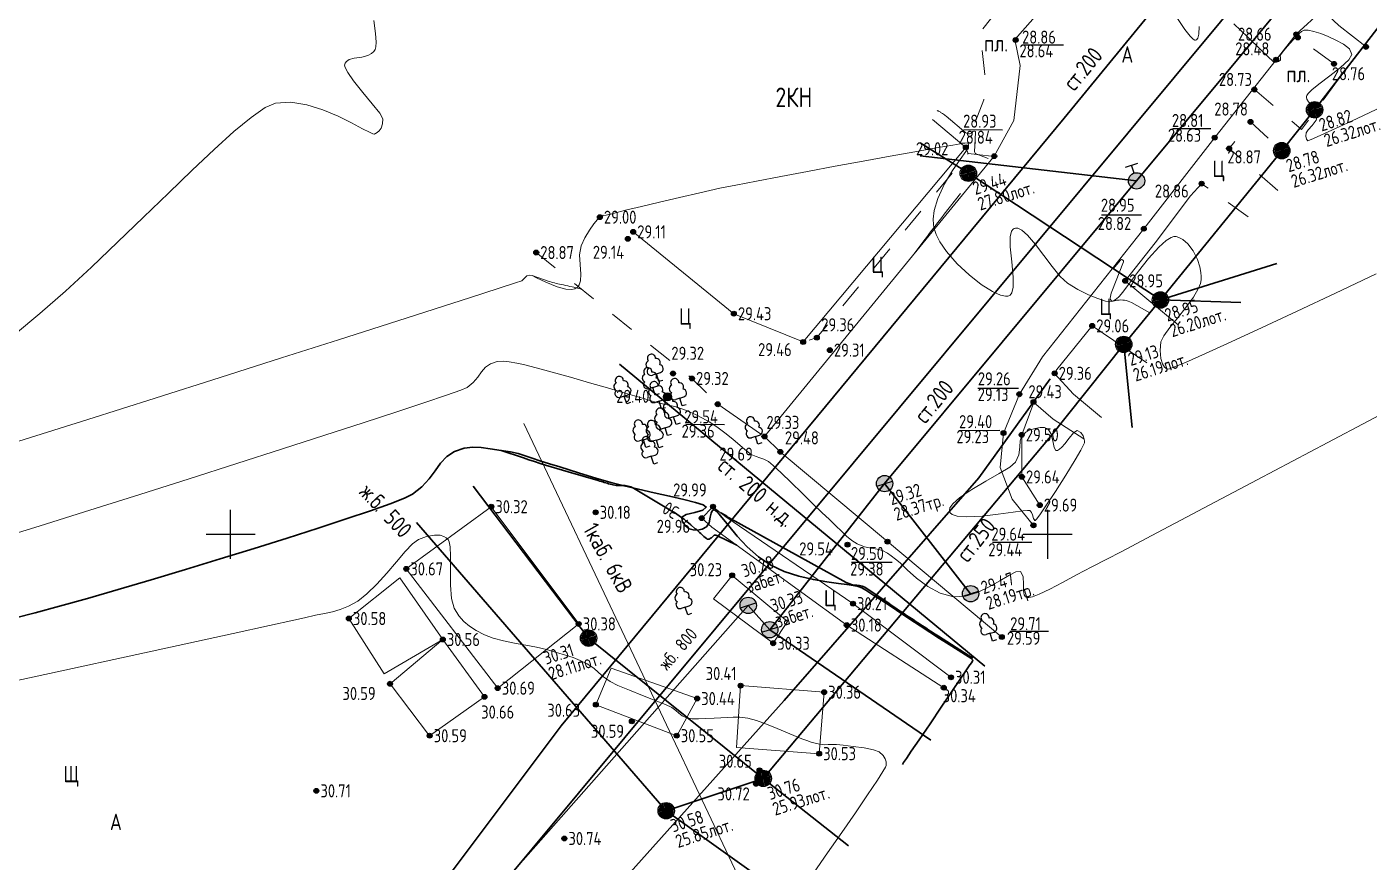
# Model space of a CAD drawing. Header units: metres. Extents: x -149473 to 83396, y -14167 to 104709.
# Drawn here: x -4512.29 to -4471.22, y 42483.7 to 42509.24 of the extents above; entities that cross this region are included whole.
import ezdxf

# ---------------------------------------------------------------- set-up
doc = ezdxf.new("R2010")
doc.units = ezdxf.units.M
doc.linetypes.add('g5_01_5x1_5', pattern=[1.5, 0.75, -0.75])
for name, color, linetype, transparency in [('02_Сетка', 7, 'Continuous', 0.6), ('03_Здания и строения', 7, 'Continuous', 0.6), ('06_Инженерно-технические сооружения', 7, 'Continuous', 0.6), ('10_Границы покрытий и угодий', 7, 'Continuous', 0.6), ('13_Растительность', 7, 'Continuous', 0.6), ('14_Ограждения', 7, 'Continuous', 0.6), ('19_Горизонтали', 7, 'Continuous', 0.6), ('30_Канализация', 7, 'Continuous', 0.6), ('31_Водопровод', 7, 'Continuous', 0.6), ('33_Газопровод', 7, 'Continuous', 0.6), ('38_Кабели высокого напряжения', 7, 'Continuous', 0.6), ('44_Крышки колодцев', 7, 'Continuous', 0.6), ('45_Номера колодцев', 7, 'Continuous', 0.6), ('61_Отметки высоты поверхности', 7, 'Continuous', 0.6)]:
    doc.layers.add(name, color=color, linetype=linetype, transparency=transparency)
doc.layers.add('Viewport2ForCustomObjects_0', color=7, linetype='Continuous')
doc.layers.add('Сети_Горизонтали.Вспомогательные', color=1, linetype='Continuous', lineweight=9)
doc.layers.add('Сети_Горизонтали.Основные', color=1, linetype='Continuous', lineweight=30)
doc.styles.add('LIKE11', font='GOST_0.TTF')
doc.styles.add('LIKE14', font='GOST_0.TTF')
doc.styles.add('LIKE17', font='GOST_0.TTF')
doc.styles.add('LIKE32', font='GOST_0.TTF')
doc.styles.add('LIKE36', font='GOST_0.TTF')
doc.styles.add('Line_GUGK', font='GOST_0.TTF')
doc.linetypes.add('g5_119_1', pattern='A,4,-1,[31,GUGK_2005.shx,S=0.1,R=0,X=0,Y=0],0.35,[31,GUGK_2005.shx,S=0.08,R=0,X=0,Y=0],3.3,[31,GUGK_2005.shx,S=0.08,R=180,X=0,Y=0],0.35,[31,GUGK_2005.shx,S=0.1,R=180,X=0,Y=0],-1', length=10)
doc.linetypes.add('g5_122_g', pattern='A,1,-1,1.5,-0.4,["Г",Line_GUGK,S=1,R=0,X=0,Y=-0.5],-1.5,1.5,-1,4,-1,4,-1,3', length=20.9)
doc.linetypes.add('g5_122_k', pattern='A,1,-1,1.5,-0.4,["К",Line_GUGK,S=1,R=0,X=0,Y=-0.5],-1.5,1.5,-1,4,-1,4,-1,3', length=20.9)
doc.linetypes.add('g5_122_kl', pattern='A,1,-1,1.5,-0.4,["Кл",Line_GUGK,S=1,R=0,X=0,Y=-0.5],-2.4,1.5,-1,4,-1,4,-1,3', length=21.8)
doc.linetypes.add('g5_122_v', pattern='A,1,-1,1.5,-0.4,["В",Line_GUGK,S=1,R=0,X=0,Y=-0.5],-1.5,1.5,-1,4,-1,4,-1,3', length=20.9)
doc.linetypes.add('g5_474_1a', pattern='A,1,-0.25,[28,GUGK_2005.shx,S=1,R=0,X=0,Y=0],-0.25,1', length=2.5)

# ---------------------------------------------------------------- blocks, each defined once
blk = doc.blocks.new('g5_388_1')
at = {"color": 0}
blk.add_lwpolyline([(0, 0.497), (0.257, 0.497, 0.798042), (0.365, 0.973, 0.636328), (0.231, 1.405, 0.533064), (0, 1.75, 0.533064), (-0.231, 1.405, 0.636328), (-0.365, 0.973, 0.798042), (-0.257, 0.497)], format="xyb", dxfattribs=at)
for points in [[(0, 0.497), (-0.257, 0.497)], [(0.25, 0), (0, 0), (0, 0.497)]]:
    blk.add_lwpolyline(points, dxfattribs=at)
blk = doc.blocks.new('g5_117kb')
h = blk.add_hatch(color=255)
h.paths.add_polyline_path([(0.037, 0.037), (0.461, 0.037, 0.367426), (0.037, 0.461)])
h.paths.add_polyline_path([(-0.038, 0.461, 0.367426), (-0.461, 0.037), (-0.038, 0.037)])
h.paths.add_polyline_path([(-0.038, -0.038), (-0.461, -0.038, 0.367426), (-0.038, -0.461)])
h.paths.add_polyline_path([(0.037, -0.461, 0.367426), (0.461, -0.038), (0.037, -0.038)])
at = {"color": 0}
for points in [[(-0.5, 0), (0.5, 0)], [(0, 0.5), (0, -0.5)]]:
    blk.add_lwpolyline(points, dxfattribs=at)
blk.add_circle((0, 0), 0.5, dxfattribs=at)
blk = doc.blocks.new('g5_122_7')
h = blk.add_hatch(color=0)
edge = h.paths.add_edge_path()
edge.add_arc((0, 0), 0.25, 0, 360)
at = {"color": 0}
blk.add_circle((0, 0), 0.25, dxfattribs=at)
blk = doc.blocks.new('g5_117v')
h = blk.add_hatch(color=255)
h.paths.add_polyline_path([(-0.461, 0.037), (0.461, 0.037, 0.921954)])
h.paths.add_polyline_path([(0.461, -0.037), (-0.461, -0.037, 0.921954)])
at = {"color": 0}
blk.add_line((-0.5, 0), (0.5, 0), dxfattribs=at)
blk.add_circle((0, 0), 0.5, dxfattribs=at)
blk = doc.blocks.new('g5_304_4')
h = blk.add_hatch(color=255)
edge = h.paths.add_edge_path()
edge.add_arc((0, 0), 0.463, 0, 360)
at = {"color": 0}
for p, q in [((-0.4, 1), (0.4, 1)), ((0, 0.5), (0, 1))]:
    blk.add_line(p, q, dxfattribs=at)
blk.add_circle((0, 0), 0.5, dxfattribs=at)
blk = doc.blocks.new('g5_012')
at = {"color": 92}
for points in [[(0, -1.5), (0, 1.5)], [(-1.5, 0), (1.5, 0)]]:
    blk.add_lwpolyline(points, dxfattribs=at)
blk = doc.blocks.new('g5_330')
blk.add_hatch(color=0).paths.add_polyline_path([(0.15, 0, 1), (-0.15, 0, 1)])
at = {"color": 0}
blk.add_circle((0, 0), 0.15, dxfattribs=at)
blk = doc.blocks.new('CustomObjectsInViewport2_0')
at = {"layer": 'Сети_Горизонтали.Вспомогательные', "color": 42, "flags": 128}
for points, elevation in [([(3078.869, 1368.53), (3080.363, 1369.759), (3081.92, 1371.131), (3083.514, 1372.6), (3085.114, 1374.121), (3086.694, 1375.647), (3088.224, 1377.133), (3089.676, 1378.532), (3091.022, 1379.8), (3092.234, 1380.89), (3093.282, 1381.756), (3094.14, 1382.352), (3094.778, 1382.632), (3095.722, 1382.69), (3096.704, 1382.53), (3097.68, 1382.22), (3098.603, 1381.827), (3099.428, 1381.416), (3100.11, 1381.055), (3100.52, 1380.846), (3100.735, 1380.759), (3100.828, 1380.741), (3100.858, 1380.746), (3100.906, 1380.769), (3100.996, 1380.823), (3101.114, 1380.929), (3101.236, 1381.107), (3101.329, 1381.372), (3101.35, 1381.662), (3101.158, 1382.009), (3100.7, 1382.585), (3100.116, 1383.282), (3099.547, 1383.993), (3099.196, 1384.498), (3099.041, 1384.804), (3099.007, 1384.96), (3099.013, 1385.021), (3099.037, 1385.083), (3099.112, 1385.184), (3099.286, 1385.289), (3099.6, 1385.371), (3100.059, 1385.447), (3100.42, 1385.543), (3100.657, 1385.666), (3100.788, 1385.783), (3100.843, 1385.854), (3100.875, 1385.914), (3100.919, 1386.065), (3100.938, 1386.364), (3100.9, 1386.881), (3100.798, 1387.676)], 28.5), ([(3149.926, 1387.869), (3150.408, 1387.142), (3150.734, 1386.722), (3150.931, 1386.536), (3151.035, 1386.486), (3151.079, 1386.486), (3151.13, 1386.508), (3151.208, 1386.603), (3151.273, 1386.851), (3151.296, 1387.317)], 28.5), ([(3153.418, 1387.478), (3154.274, 1386.667), (3155.049, 1385.913), (3155.532, 1385.444), (3155.775, 1385.217), (3155.866, 1385.142), (3155.888, 1385.13), (3155.933, 1385.125), (3156.026, 1385.135), (3156.154, 1385.182), (3156.261, 1385.266), (3156.26, 1385.394), (3156.247, 1385.537), (3156.396, 1385.739), (3156.708, 1386.111), (3157.048, 1386.498), (3157.281, 1386.746), (3157.427, 1386.9), (3157.553, 1387.015), (3157.725, 1387.084), (3157.962, 1387.082), (3158.314, 1387.013), (3158.736, 1386.882), (3159.183, 1386.695), (3159.658, 1386.477), (3160.126, 1386.239), (3160.487, 1385.959), (3160.644, 1385.613), (3160.452, 1385.275), (3159.949, 1384.817), (3159.287, 1384.302), (3158.618, 1383.793), (3158.18, 1383.433), (3157.959, 1383.211), (3157.881, 1383.093), (3157.866, 1383.045), (3157.863, 1382.981), (3157.889, 1382.862), (3157.99, 1382.704), (3158.192, 1382.51), (3158.444, 1382.257), (3158.561, 1381.939), (3158.453, 1381.583), (3158.213, 1381.262), (3157.968, 1380.996), (3157.841, 1380.803), (3157.827, 1380.601), (3157.86, 1380.426), (3157.952, 1380.318), (3158.282, 1380.457), (3159.189, 1380.872), (3160.605, 1381.531), (3162.463, 1382.401)], 28.5), ([(3162.131, 1372.197), (3159.632, 1371.01), (3157.284, 1369.902), (3155.14, 1368.899), (3153.252, 1368.026), (3151.675, 1367.31), (3150.461, 1366.777), (3149.787, 1366.499), (3149.473, 1366.387), (3149.361, 1366.361), (3149.335, 1366.363), (3149.274, 1366.398), (3149.167, 1366.491), (3149.043, 1366.683), (3148.941, 1367.013), (3148.905, 1367.503), (3148.955, 1368.024), (3149.129, 1368.397), (3149.495, 1368.899), (3149.975, 1369.489), (3150.487, 1370.126), (3150.952, 1370.77), (3151.236, 1371.263), (3151.372, 1371.607), (3151.415, 1371.818), (3151.421, 1371.918), (3151.419, 1372.032), (3151.399, 1372.263), (3151.333, 1372.612), (3151.186, 1373.068), (3150.924, 1373.593), (3150.593, 1374.03), (3150.294, 1374.289), (3150.057, 1374.416), (3149.896, 1374.463), (3149.815, 1374.475), (3149.741, 1374.473), (3149.574, 1374.419), (3149.278, 1374.229), (3148.822, 1373.812), (3148.201, 1373.118), (3147.583, 1372.347), (3147.034, 1371.622), (3146.618, 1371.066), (3146.401, 1370.802), (3146.21, 1370.643), (3146.043, 1370.531), (3145.829, 1370.482), (3145.557, 1370.527), (3145.097, 1370.672), (3144.515, 1370.908), (3143.875, 1371.224), (3143.243, 1371.612), (3142.786, 1372.033), (3142.292, 1372.633), (3141.783, 1373.316), (3141.278, 1373.987), (3140.797, 1374.549), (3140.442, 1374.857), (3140.2, 1374.973), (3140.053, 1374.985), (3139.984, 1374.968), (3139.912, 1374.929), (3139.806, 1374.792), (3139.726, 1374.461), (3139.728, 1373.843), (3139.827, 1372.918), (3139.923, 1371.989), (3139.923, 1371.366), (3139.84, 1371.027), (3139.73, 1370.884), (3139.657, 1370.842), (3139.592, 1370.824), (3139.435, 1370.82), (3139.141, 1370.887), (3138.658, 1371.102), (3137.958, 1371.539), (3137.211, 1372.121), (3136.483, 1372.806), (3135.84, 1373.55), (3135.429, 1374.157), (3135.204, 1374.605), (3135.102, 1374.896), (3135.066, 1375.037), (3135.039, 1375.199), (3135.023, 1375.536), (3135.086, 1376.064), (3135.301, 1376.79), (3135.713, 1377.685), (3136.198, 1378.506), (3136.662, 1379.189), (3137.012, 1379.669), (3137.157, 1379.882), (3137.186, 1380.072), (3137.143, 1380.204), (3136.891, 1380.174), (3136.219, 1380.065), (3135.196, 1379.888), (3133.894, 1379.657), (3132.385, 1379.386), (3130.739, 1379.086), (3129.028, 1378.771), (3127.322, 1378.454), (3125.692, 1378.147), (3124.211, 1377.864), (3122.947, 1377.617), (3121.974, 1377.419), (3120.74, 1377.152), (3119.49, 1376.867), (3118.279, 1376.582), (3117.163, 1376.312), (3116.197, 1376.074), (3115.438, 1375.885), (3115.018, 1375.779), (3114.829, 1375.731), (3114.771, 1375.717), (3114.763, 1375.716), (3114.77, 1375.724), (3114.809, 1375.756), (3114.833, 1375.779), (3114.739, 1375.747), (3114.673, 1375.741), (3114.608, 1375.73), (3114.585, 1375.679), (3114.565, 1375.624), (3114.476, 1375.518), (3114.261, 1375.25), (3113.981, 1374.863), (3113.697, 1374.398), (3113.471, 1373.901), (3113.387, 1373.353), (3113.419, 1372.754), (3113.464, 1372.172), (3113.44, 1371.762), (3113.351, 1371.511), (3113.247, 1371.379), (3113.178, 1371.324), (3113.098, 1371.282), (3112.904, 1371.237), (3112.548, 1371.258), (3112.003, 1371.405), (3111.314, 1371.686), (3110.757, 1371.954), (3110.48, 1372.079), (3110.305, 1372.102), (3110.146, 1372.07), (3110.008, 1371.934), (3109.846, 1371.766), (3109.46, 1371.637), (3108.393, 1371.29), (3106.71, 1370.747), (3104.478, 1370.031), (3101.763, 1369.162), (3098.634, 1368.161), (3095.155, 1367.051), (3091.393, 1365.854), (3087.416, 1364.589), (3083.289, 1363.28), (3079.079, 1361.948)], 29), ([(3164.109, 1364.486), (3159.172, 1361.876), (3154.837, 1359.584), (3151.211, 1357.666), (3148.401, 1356.182), (3146.512, 1355.187), (3145.652, 1354.74), (3144.717, 1354.263), (3143.796, 1353.773), (3142.927, 1353.309), (3142.147, 1352.904), (3141.494, 1352.595), (3141.089, 1352.441), (3140.865, 1352.392), (3140.758, 1352.394), (3140.718, 1352.407), (3140.664, 1352.444), (3140.588, 1352.555), (3140.54, 1352.794), (3140.541, 1353.189), (3140.532, 1353.677), (3140.356, 1353.991), (3140.085, 1353.967), (3139.653, 1353.751), (3139.094, 1353.419), (3138.441, 1353.047), (3137.729, 1352.71), (3136.992, 1352.483), (3136.263, 1352.442), (3135.447, 1352.659), (3134.684, 1353.068), (3134, 1353.575), (3133.426, 1354.087), (3132.99, 1354.509), (3132.719, 1354.747), (3132.438, 1354.947), (3132.216, 1355.109), (3131.917, 1355.268), (3131.601, 1355.358), (3131.232, 1355.414), (3130.821, 1355.498), (3130.377, 1355.674), (3130.036, 1355.888), (3129.723, 1356.145), (3129.408, 1356.445), (3129.061, 1356.789), (3128.652, 1357.177), (3128.232, 1357.574), (3127.661, 1358.131), (3127.007, 1358.772), (3126.339, 1359.425), (3125.727, 1360.016), (3125.237, 1360.471), (3124.941, 1360.716), (3124.662, 1360.862), (3124.422, 1360.939), (3124.179, 1361.013), (3123.892, 1361.149), (3123.587, 1361.369), (3123.202, 1361.694), (3122.758, 1362.077), (3122.274, 1362.473), (3121.772, 1362.834), (3121.306, 1363.129), (3120.901, 1363.366), (3120.527, 1363.561), (3120.156, 1363.731), (3119.758, 1363.892), (3119.268, 1364.054), (3118.84, 1364.157), (3118.458, 1364.233), (3118.107, 1364.315), (3117.821, 1364.398), (3117.599, 1364.467), (3117.377, 1364.536), (3117.091, 1364.622), (3116.736, 1364.726), (3116.035, 1364.932), (3115.085, 1365.209), (3113.983, 1365.529), (3112.823, 1365.862), (3111.702, 1366.178), (3110.717, 1366.449), (3109.962, 1366.644), (3109.534, 1366.735), (3109.076, 1366.802), (3108.701, 1366.845), (3108.343, 1366.823), (3107.937, 1366.693), (3107.628, 1366.485), (3107.387, 1366.2), (3107.157, 1365.872), (3106.881, 1365.539), (3106.501, 1365.237), (3106.118, 1365.081), (3105.241, 1364.772), (3103.92, 1364.324), (3102.205, 1363.754), (3100.148, 1363.08), (3097.797, 1362.316), (3095.205, 1361.48), (3092.421, 1360.588), (3089.495, 1359.656), (3086.479, 1358.701), (3083.422, 1357.74), (3080.376, 1356.787), (3077.39, 1355.861)], 29.5), ([(3127.705, 1335.548), (3128.559, 1336.774), (3129.429, 1338.028), (3130.262, 1339.237), (3131.005, 1340.327), (3131.602, 1341.226), (3131.941, 1341.759), (3132.095, 1342.024), (3132.144, 1342.129), (3132.151, 1342.158), (3132.152, 1342.226), (3132.14, 1342.355), (3132.09, 1342.53), (3131.962, 1342.737), (3131.712, 1342.962), (3131.369, 1343.086), (3130.792, 1343.198), (3130.126, 1343.292), (3129.513, 1343.362), (3129.099, 1343.404), (3128.814, 1343.414), (3128.589, 1343.402), (3128.367, 1343.395), (3128.085, 1343.421), (3127.795, 1343.48), (3127.55, 1343.555), (3127.296, 1343.647), (3126.98, 1343.76), (3126.629, 1343.899), (3126.106, 1344.121), (3125.482, 1344.386), (3124.823, 1344.65), (3124.2, 1344.872), (3123.681, 1345.01), (3123.197, 1345.074), (3122.786, 1345.083), (3122.41, 1345.062), (3122.032, 1345.033), (3121.615, 1345.02), (3121.098, 1345.005), (3120.658, 1344.976), (3120.274, 1344.974), (3119.927, 1345.036), (3119.656, 1345.163), (3119.465, 1345.319), (3119.278, 1345.493), (3119.018, 1345.672), (3118.637, 1345.845), (3118.001, 1346.102), (3117.227, 1346.408), (3116.432, 1346.727), (3115.734, 1347.024), (3115.25, 1347.262), (3114.842, 1347.546), (3114.55, 1347.814), (3114.257, 1348.078), (3113.843, 1348.349), (3113.429, 1348.551), (3112.995, 1348.721), (3112.52, 1348.878), (3111.981, 1349.037), (3111.358, 1349.218), (3110.754, 1349.365), (3110.087, 1349.489), (3109.397, 1349.608), (3108.721, 1349.741), (3108.098, 1349.905), (3107.568, 1350.118), (3107.057, 1350.387), (3106.641, 1350.64), (3106.295, 1350.92), (3105.994, 1351.273), (3105.713, 1351.743), (3105.551, 1352.345), (3105.495, 1353.16), (3105.493, 1354.06), (3105.494, 1354.917), (3105.462, 1355.485), (3105.402, 1355.799), (3105.338, 1355.939), (3105.297, 1355.986), (3105.23, 1356.04), (3105.087, 1356.125), (3104.849, 1356.2), (3104.497, 1356.216), (3104.019, 1356.124), (3103.518, 1355.94), (3103.167, 1355.68), (3102.708, 1355.2), (3102.172, 1354.578), (3101.585, 1353.888), (3100.977, 1353.207), (3100.376, 1352.612), (3099.812, 1352.178), (3099.237, 1351.863), (3098.736, 1351.658), (3098.263, 1351.524), (3097.773, 1351.422), (3097.22, 1351.313), (3096.558, 1351.157), (3095.903, 1351.006), (3094.414, 1350.676), (3092.179, 1350.186), (3089.286, 1349.555), (3085.824, 1348.803), (3081.881, 1347.948), (3077.545, 1347.01)], 30.5)]:
    blk.add_lwpolyline(points, dxfattribs=dict(at, elevation=elevation))
at = {"layer": 'Сети_Горизонтали.Вспомогательные', "color": 42, "elevation": 29.5, "flags": 128}
blk.add_lwpolyline([(3141.246, 1357.105), (3141.266, 1357.115), (3141.342, 1357.196), (3141.537, 1357.453), (3141.914, 1357.996), (3142.504, 1358.888), (3143.134, 1359.876), (3143.706, 1360.807), (3144.055, 1361.41), (3144.221, 1361.729), (3144.275, 1361.859), (3144.282, 1361.896), (3144.279, 1361.96), (3144.257, 1362.089), (3144.19, 1362.276), (3144.052, 1362.482), (3143.836, 1362.606), (3143.614, 1362.472), (3143.333, 1362.148), (3143.067, 1361.798), (3142.889, 1361.587), (3142.751, 1361.471), (3142.629, 1361.386), (3142.514, 1361.377), (3142.429, 1361.576), (3142.335, 1361.984), (3142.218, 1362.418), (3142.063, 1362.693), (3141.823, 1362.802), (3141.562, 1362.801), (3141.257, 1362.738), (3140.95, 1362.65), (3140.687, 1362.512), (3140.452, 1362.275), (3140.349, 1361.979), (3140.314, 1361.58), (3140.252, 1361.13), (3140.064, 1360.682), (3139.708, 1360.377), (3139.051, 1359.972), (3138.231, 1359.502), (3137.382, 1359.001), (3136.642, 1358.502), (3136.219, 1358.127), (3136.046, 1357.871), (3136.016, 1357.716), (3136.029, 1357.645), (3136.063, 1357.579), (3136.187, 1357.474), (3136.495, 1357.373), (3137.085, 1357.326), (3138.008, 1357.373), (3139, 1357.487), (3139.916, 1357.616), (3140.496, 1357.696), (3140.793, 1357.725), (3140.908, 1357.722), (3140.937, 1357.714), (3140.977, 1357.683), (3141.039, 1357.6), (3141.098, 1357.444), (3141.148, 1357.236), (3141.246, 1357.105)], close=True, dxfattribs=at)
at = {"layer": 'Сети_Горизонтали.Основные', "color": 40, "elevation": 30, "flags": 128}
blk.add_lwpolyline([(3133.137, 1342.192), (3133.21, 1342.299), (3133.379, 1342.547), (3133.682, 1342.993), (3134.158, 1343.694), (3134.826, 1344.677), (3135.516, 1345.693), (3136.167, 1346.651), (3136.717, 1347.461), (3137.104, 1348.033), (3137.267, 1348.276), (3137.391, 1348.43), (3137.436, 1348.569), (3137.314, 1348.68), (3137.004, 1348.89), (3136.553, 1349.177), (3136.007, 1349.519), (3135.412, 1349.892), (3134.816, 1350.274), (3134.232, 1350.656), (3133.527, 1351.121), (3132.77, 1351.621), (3132.032, 1352.106), (3131.385, 1352.527), (3130.899, 1352.836), (3130.646, 1352.984), (3130.424, 1353.064), (3130.238, 1353.103), (3130.004, 1353.153), (3129.736, 1353.191), (3129.221, 1353.251), (3128.518, 1353.348), (3127.691, 1353.495), (3126.801, 1353.706), (3125.91, 1353.996), (3125.079, 1354.378), (3124.328, 1354.887), (3123.643, 1355.5), (3123.034, 1356.151), (3122.513, 1356.77), (3122.092, 1357.29), (3121.835, 1357.589), (3121.693, 1357.722), (3121.623, 1357.758), (3121.596, 1357.76), (3121.557, 1357.746), (3121.495, 1357.692), (3121.434, 1357.555), (3121.383, 1357.306), (3121.308, 1356.971), (3121.14, 1356.715), (3120.88, 1356.577), (3120.604, 1356.517), (3120.336, 1356.527), (3120.098, 1356.601), (3119.838, 1356.797), (3119.668, 1357.06), (3119.648, 1357.317), (3119.915, 1357.47), (3120.428, 1357.604), (3120.924, 1357.747), (3121.138, 1357.93), (3120.955, 1358.056), (3120.469, 1358.214), (3119.755, 1358.397), (3118.888, 1358.597), (3117.942, 1358.807), (3116.991, 1359.017), (3116.11, 1359.22), (3115.372, 1359.409), (3114.587, 1359.634), (3113.913, 1359.836), (3113.312, 1360.022), (3112.743, 1360.201), (3112.169, 1360.379), (3111.549, 1360.563), (3110.961, 1360.746), (3110.476, 1360.913), (3110.045, 1361.062), (3109.619, 1361.193), (3109.15, 1361.303), (3108.589, 1361.391), (3107.916, 1361.488), (3107.354, 1361.567), (3106.842, 1361.59), (3106.32, 1361.519), (3105.727, 1361.317), (3105.255, 1361.018), (3104.879, 1360.614), (3104.541, 1360.144), (3104.181, 1359.645), (3103.739, 1359.154), (3103.156, 1358.707), (3102.661, 1358.473), (3101.786, 1358.134), (3100.581, 1357.705), (3099.098, 1357.202), (3097.387, 1356.64), (3095.498, 1356.034), (3093.482, 1355.4), (3091.39, 1354.753), (3089.272, 1354.109), (3087.179, 1353.482), (3085.161, 1352.889), (3083.269, 1352.345), (3081.554, 1351.864), (3080.065, 1351.463), (3078.878, 1351.162)], dxfattribs=at)

msp = doc.modelspace()

# ---------------------------------------------------------------- linework, layer by layer
at = {"layer": '03_Здания и строения', "color": 7, "linetype": 'Continuous', "lineweight": 20, "flags": 128}
for points in [[(-4493.739, 42502.971), (-4490.659, 42500.467), (-4488.538, 42499.603), (-4483.564, 42505.555), (-4484.583, 42506.411)], [(-4500.681, 42492.664), (-4497.884, 42489.018), (-4495.407, 42490.982), (-4498.081, 42494.567), (-4500.681, 42492.664)], [(-4499.966, 42487.564), (-4498.289, 42488.754), (-4499.564, 42490.505), (-4500.875, 42492.388), (-4502.439, 42491.146), (-4501.361, 42489.458), (-4499.564, 42490.505), (-4501.179, 42489.153), (-4499.966, 42487.564)], [(-4494.883, 42488.513), (-4494.416, 42489.631), (-4491.783, 42488.7), (-4492.408, 42487.564), (-4494.883, 42488.513)], [(-4490.453, 42489.095), (-4487.898, 42488.894), (-4488.052, 42487.014), (-4490.582, 42487.2), (-4490.453, 42489.095)]]:
    msp.add_lwpolyline(points, dxfattribs=at)
at = {"layer": '06_Инженерно-технические сооружения', "color": 7, "linetype": 'Continuous', "lineweight": 20, "flags": 128}
for points in [[(-4484.238, 42489.031), (-4487.206, 42490.947), (-4491.332, 42493.942), (-4491.644, 42494.218), (-4491.299, 42494.567), (-4490.906, 42494.258), (-4487.016, 42491.602), (-4484.017, 42489.351)], [(-4489.456, 42490.391), (-4489.023, 42491.053), (-4490.712, 42492.467), (-4491.284, 42491.749), (-4489.456, 42490.391)], [(-4489.874, 42486.504), (-4489.981, 42486.092), (-4489.547, 42486.165), (-4489.874, 42486.504)]]:
    msp.add_lwpolyline(points, dxfattribs=at)
at = {"layer": '10_Границы покрытий и угодий', "color": 7, "linetype": 'Continuous', "lineweight": 20, "flags": 128}
for points in [[(-4466.149, 42535.774), (-4463.731, 42533.747), (-4462.366, 42532.261), (-4461.93, 42531.416), (-4461.813, 42530.994), (-4461.763, 42529.8), (-4461.859, 42529.258), (-4462.112, 42528.459), (-4462.68, 42527.407), (-4464.512, 42524.971), (-4468.695, 42519.788), (-4471.429, 42516.34), (-4475.177, 42511.709), (-4476.139, 42511.268), (-4476.998, 42511.228), (-4479.337, 42512.139), (-4481.516, 42509.471), (-4482.067, 42508.85), (-4481.903, 42508.054), (-4482.096, 42506.375), (-4482.693, 42505.286), (-4489.724, 42496.713)], [(-4481.494, 42493.995), (-4482.15, 42494.799), (-4482.511, 42495.767), (-4482.41, 42496.82), (-4481.925, 42498.006), (-4481.216, 42499.146), (-4478.117, 42503.066), (-4475.95, 42505.851), (-4474.071, 42508.235), (-4473.453, 42509.012), (-4472.655, 42509.753), (-4472.156, 42509.283), (-4471.32, 42508.626)], [(-4491.153, 42497.699), (-4489.842, 42496.795)], [(-4489.724, 42496.713), (-4489.239, 42496.245), (-4485.961, 42493.498), (-4482.461, 42490.582)]]:
    msp.add_lwpolyline(points, dxfattribs=at)
at = {"layer": '10_Границы покрытий и угодий', "color": 7, "linetype": 'g5_01_5x1_5', "lineweight": 20, "flags": 128}
for points in [[(-4481.566, 42509.512), (-4482.245, 42510.195), (-4483.209, 42508.966), (-4483.087, 42508.697), (-4482.977, 42507.78), (-4483.014, 42507.012), (-4483.564, 42505.555), (-4483.487, 42505.367)], [(-4474.735, 42507.321), (-4473.29, 42506.1), (-4471.995, 42507.869), (-4472.299, 42508.107), (-4473.405, 42508.914)], [(-4474.015, 42504.234), (-4475.508, 42505.52), (-4474.855, 42506.333), (-4473.897, 42505.453)], [(-4482.774, 42505.29), (-4483.487, 42505.367), (-4488.122, 42499.737), (-4488.538, 42499.603)], [(-4476.692, 42504.072), (-4476.35, 42504.444), (-4474.545, 42503.156)], [(-4496.706, 42502.337), (-4491.942, 42498.488), (-4491.153, 42497.699)]]:
    msp.add_lwpolyline(points, dxfattribs=at)
at = {"layer": '14_Ограждения', "color": 7, "linetype": 'g5_474_1a', "lineweight": 20, "flags": 128}
for points in [[(-4476.692, 42504.072), (-4477.771, 42502.639), (-4478.688, 42501.473), (-4477.062, 42500.123)], [(-4478.026, 42498.962), (-4479.697, 42500.095), (-4480.774, 42498.758), (-4480.847, 42498.644), (-4480.27, 42498.012), (-4479.408, 42497.297)], [(-4479.952, 42496.641), (-4480.888, 42497.239), (-4481.491, 42497.767), (-4481.515, 42497.673), (-4481.853, 42496.763), (-4481.847, 42495.477), (-4481.301, 42494.616)]]:
    msp.add_lwpolyline(points, dxfattribs=at)
at = {"layer": '19_Горизонтали', "color": 32, "linetype": 'Continuous', "lineweight": 20, "elevation": 14.5, "flags": 128}
for points in [[(-4482.876, 42505.214), (-4483.147, 42505.317, 0.009267), (-4483.246, 42505.352), (-4483.246, 42505.352, -0.335903), (-4483.293, 42505.422), (-4483.263, 42506.009, 0.768599), (-4483.345, 42506.036), (-4483.345, 42506.036, -0.451652), (-4483.564, 42506.002), (-4484.165, 42506.507, 0.030671), (-4484.275, 42506.588), (-4484.293, 42506.6, 0.016636), (-4484.373, 42506.648), (-4484.402, 42506.664, 0.051201), (-4484.426, 42506.675), (-4484.439, 42506.679)], [(-4485.151, 42502.289), (-4484.844, 42502.7, -0.005735), (-4484.222, 42503.514), (-4483.73, 42504.143)], [(-4477.938, 42500.491), (-4478.498, 42500.807, 0.177787), (-4478.928, 42500.877), (-4479.051, 42500.854, -0.503764), (-4479.145, 42500.94), (-4479.145, 42500.94, -0.066963), (-4479.095, 42501.148), (-4478.741, 42502.05, 0.85231), (-4478.836, 42502.106), (-4479.057, 42501.839)], [(-4496.831, 42501.632), (-4496.34, 42501.466, 0.033914), (-4495.943, 42501.361), (-4495.872, 42501.347, -0.015803), (-4495.611, 42501.288), (-4495.56, 42501.275, 0.010538), (-4495.403, 42501.238), (-4495.324, 42501.221)]]:
    msp.add_lwpolyline(points, format="xyb", dxfattribs=at)
at = {"layer": '19_Горизонтали', "color": 32, "linetype": 'Continuous', "lineweight": 30, "elevation": 15, "flags": 128}
for points in [[(-4490.568, 42493.388), (-4491.184, 42493.69, 0.304049), (-4491.281, 42493.677), (-4491.281, 42493.677, -0.009488), (-4491.371, 42493.601), (-4491.383, 42493.59, -0.368067), (-4491.498, 42493.592), (-4491.575, 42493.66, 0.000925), (-4491.84, 42493.894), (-4491.977, 42494.014, 0.046284), (-4492.555, 42494.434), (-4493.727, 42495.129, 0.151657), (-4494.077, 42495.213), (-4494.077, 42495.213, -0.092408), (-4494.444, 42495.256), (-4494.445, 42495.256, 0.005499), (-4494.806, 42495.365), (-4495.731, 42495.631, -0.011544), (-4497.098, 42496.058), (-4497.776, 42496.288)], [(-4491.059, 42494.378), (-4490.908, 42494.296, -0.084379), (-4490.868, 42494.265), (-4490.868, 42494.265, 0.083519), (-4490.828, 42494.233), (-4487.219, 42492.251, 0.116938), (-4486.898, 42492.163), (-4486.898, 42492.163, -0.140567), (-4486.585, 42492.06), (-4485.954, 42491.633, 0.005634), (-4484.398, 42490.605), (-4483.352, 42489.931)]]:
    msp.add_lwpolyline(points, format="xyb", dxfattribs=at)
msp.add_lwpolyline([(-4490.885, 42494.284), (-4490.894, 42494.287)], dxfattribs=at)
at = {"layer": '30_Канализация', "color": 42, "linetype": 'g5_122_kl', "lineweight": 30, "flags": 128}
msp.add_lwpolyline([(-4765.468, 42700.816), (-4769.176, 42628.569), (-4721.982, 42601.158), (-4643.763, 42559.888), (-4577.094, 42506.392), (-4539.83, 42476.096), (-4529.438, 42467.71), (-4503.813, 42475.716), (-4460.379, 42527.88), (-4434.118, 42524.323), (-4423.121, 42522.263), (-4413.186, 42519.778)], dxfattribs=at)
at = {"layer": '30_Канализация', "color": 12, "linetype": 'g5_122_k', "lineweight": 30, "flags": 128}
for points in [[(-4489.761, 42486.258), (-4481.01, 42496.663), (-4478.731, 42499.531), (-4477.611, 42500.887), (-4473.897, 42505.453), (-4472.891, 42506.702), (-4470.715, 42509.528), (-4468.969, 42511.352), (-4467.456, 42513.024), (-4464.111, 42517.462), (-4461.1, 42521.125), (-4459.823, 42522.734), (-4458.576, 42524.082), (-4458.709, 42520.86)], [(-4477.611, 42500.887), (-4483.486, 42504.761), (-4484.96, 42505.694)], [(-4477.611, 42500.887), (-4474.051, 42501.999)], [(-4477.611, 42500.887), (-4475.149, 42500.808)], [(-4478.731, 42499.531), (-4478.469, 42496.99)], [(-4487.151, 42484.196), (-4489.761, 42486.258), (-4495.103, 42490.547), (-4498.637, 42495.198)], [(-4489.168, 42482.729), (-4492.73, 42485.27), (-4500.37, 42494.086)], [(-4492.73, 42485.27), (-4489.761, 42486.258)]]:
    msp.add_lwpolyline(points, dxfattribs=at)
at = {"layer": '31_Водопровод', "color": 94, "linetype": 'g5_122_v', "lineweight": 30, "flags": 128}
for points in [[(-4541.909, 42469.756), (-4508.274, 42476.453), (-4505.251, 42477.224), (-4499.427, 42483.217), (-4495.945, 42487.863), (-4480.552, 42506.444), (-4472.076, 42516.787), (-4470.257, 42518.938), (-4475.966, 42523.487)], [(-4468.402, 42516.54), (-4475.25, 42508.24), (-4486.048, 42495.273), (-4489.562, 42490.804), (-4490.221, 42491.548), (-4498.416, 42482.27)], [(-4478.34, 42504.53), (-4484.958, 42505.293)], [(-4480.985, 42498.474), (-4483.161, 42495.445), (-4489.117, 42488.644), (-4500.475, 42475.975), (-4493.229, 42469.974)], [(-4483.415, 42491.906), (-4486.048, 42495.273)], [(-4489.562, 42490.804), (-4484.632, 42487.432)]]:
    msp.add_lwpolyline(points, dxfattribs=at)
at = {"layer": '33_Газопровод', "color": 132, "linetype": 'g5_122_g', "lineweight": 30, "flags": 128}
msp.add_lwpolyline([(-4494.159, 42498.921), (-4482.982, 42489.688)], dxfattribs=at)
at = {"layer": '38_Кабели высокого напряжения', "color": 1, "linetype": 'g5_119_1', "lineweight": 20, "flags": 128}
msp.add_lwpolyline([(-4489.442, 42480.988), (-4497.087, 42497.109)], dxfattribs=at)
at = {"layer": '61_Отметки высоты поверхности', "flags": 128}
for points in [[(-4481.835, 42508.693), (-4480.577, 42508.69)], [(-4483.621, 42506.096), (-4482.436, 42506.089)], [(-4477.242, 42506.135), (-4476.069, 42506.135)], [(-4479.417, 42503.495), (-4478.188, 42503.495)], [(-4483.194, 42498.189), (-4481.951, 42498.192)], [(-4492.132, 42497.086), (-4490.941, 42497.081)], [(-4483.781, 42496.897), (-4482.518, 42496.905)], [(-4482.751, 42493.481), (-4481.548, 42493.479)], [(-4482.22, 42490.757), (-4481.033, 42490.762)]]:
    msp.add_lwpolyline(points, dxfattribs=at)
at = {"layer": '61_Отметки высоты поверхности', "elevation": 15, "flags": 128}
msp.add_lwpolyline([(-4487.056, 42492.869), (-4485.815, 42492.874)], dxfattribs=at)

# ---------------------------------------------------------------- block references
at = {"layer": '02_Сетка', "color": 92, "linetype": 'Continuous', "lineweight": 15, "ltscale": 0.5, "xscale": 0.5, "yscale": 0.5, "zscale": 0.5}
for p in [(-4506.056, 42493.725), (-4481.056, 42493.725)]:
    msp.add_blockref('g5_012', p, dxfattribs=at)
at = {"layer": '13_Растительность', "color": 92, "linetype": 'Continuous', "lineweight": 20, "xscale": 0.5, "yscale": 0.5, "zscale": 0.5, "rotation": 17.69727627159691}
for p in [(-4492.953, 42498.39, 14.691), (-4493.937, 42497.713, 14.759), (-4493.065, 42497.978, 14.696), (-4492.241, 42497.646, 14.709), (-4492.874, 42497.556, 14.737), (-4492.426, 42497.081, 14.781), (-4492.689, 42496.741, 14.799), (-4489.921, 42496.477, 14.73), (-4493.353, 42496.379, 14.866), (-4492.95, 42496.368, 14.868), (-4493.112, 42495.871, 14.928), (-4492.07, 42491.258, 15.12), (-4482.747, 42490.458, 14.86)]:
    msp.add_blockref('g5_388_1', p, dxfattribs=at)
at = {"layer": '31_Водопровод', "color": 94, "linetype": 'Continuous', "lineweight": 20, "xscale": 0.5, "yscale": 0.5, "zscale": 0.5, "rotation": 17.69727627159691}
msp.add_blockref('g5_304_4', (-4478.34, 42504.53), dxfattribs=at)
at = {"layer": '44_Крышки колодцев', "color": 7, "linetype": 'Continuous', "lineweight": 20, "xscale": 0.5, "yscale": 0.5, "zscale": 0.5, "rotation": 17.69727627159691}
for name, p in [('g5_117kb', (-4472.891, 42506.702, 14.408)), ('g5_117kb', (-4473.897, 42505.453, 14.389)), ('g5_117kb', (-4483.486, 42504.761, 14.721)), ('g5_117kb', (-4477.611, 42500.887, 14.473)), ('g5_117kb', (-4478.731, 42499.531, 14.566)), ('g5_122_7', (-4492.689, 42497.927, 14.771)), ('g5_117v', (-4486.048, 42495.273, 14.659)), ('g5_117v', (-4483.415, 42491.906, 14.736)), ('g5_117v', (-4490.221, 42491.548, 15.14)), ('g5_117kb', (-4495.103, 42490.547, 15.155)), ('g5_117v', (-4489.562, 42490.804, 15.165)), ('g5_117kb', (-4489.761, 42486.258, 15.382)), ('g5_117kb', (-4489.761, 42486.258, 15.382)), ('g5_117kb', (-4492.73, 42485.27, 15.29))]:
    msp.add_blockref(name, p, dxfattribs=at)
at = {"layer": '61_Отметки высоты поверхности', "color": 7, "linetype": 'Continuous', "lineweight": 20, "xscale": 0.5, "yscale": 0.5, "zscale": 0.5}
for p in [(-4482.04, 42508.835, 14.319), (-4473.453, 42509.012, 14.209), (-4473.405, 42508.914, 14.296), (-4471.32, 42508.626, 14.147), (-4474.071, 42508.235, 14.239), (-4472.299, 42508.107, 14.382), (-4474.735, 42507.321, 14.364), (-4474.855, 42506.333, 14.391), (-4483.564, 42505.555, 14.508), (-4475.95, 42505.851, 14.313), (-4475.508, 42505.52, 14.434), (-4482.693, 42505.286, 14.411), (-4476.35, 42504.444, 14.432), (-4494.759, 42503.42, 14.501), (-4478.117, 42503.066, 14.41), (-4493.902, 42502.758, 14.569), (-4493.739, 42502.971, 14.553), (-4496.706, 42502.337, 14.434), (-4478.688, 42501.473, 14.474), (-4490.659, 42500.467, 14.713), (-4488.122, 42499.737, 14.678), (-4479.697, 42500.095, 14.53), (-4488.538, 42499.603, 14.727), (-4487.723, 42499.355, 14.655), (-4492.522, 42498.638, 14.659), (-4491.942, 42498.488, 14.662), (-4480.847, 42498.644, 14.68), (-4491.153, 42497.699, 14.681), (-4481.925, 42498.006, 14.563), (-4481.491, 42497.767, 14.717), (-4489.724, 42496.713, 14.666), (-4482.41, 42496.82, 14.616), (-4481.853, 42496.763, 14.748), (-4489.239, 42496.245, 14.698), (-4481.847, 42495.477, 14.819), (-4498.081, 42494.567, 15.161), (-4494.888, 42494.394, 15.092), (-4491.299, 42494.567, 14.995), (-4481.301, 42494.616, 14.846), (-4491.644, 42494.218, 14.979), (-4481.494, 42493.995, 14.72), (-4487.184, 42493.407, 14.77), (-4485.961, 42493.498, 14.691), (-4500.681, 42492.664, 15.334), (-4490.712, 42492.467, 15.116), (-4487.016, 42491.602, 15.105), (-4502.439, 42491.146, 15.291), (-4495.407, 42490.982, 15.188), (-4487.206, 42490.947, 15.092), (-4499.564, 42490.505, 15.277), (-4489.456, 42490.391, 15.166), (-4482.461, 42490.582, 14.793), (-4501.179, 42489.153, 15.294), (-4490.453, 42489.095, 15.204), (-4484.238, 42489.031, 15.169), (-4484.017, 42489.351, 15.154), (-4498.289, 42488.754, 15.33), (-4497.884, 42489.018, 15.344), (-4491.783, 42488.7, 15.223), (-4487.898, 42488.894, 15.178), (-4494.883, 42488.513, 15.314), (-4493.779, 42488.004, 15.293), (-4499.966, 42487.564, 15.296), (-4492.408, 42487.564, 15.275), (-4488.052, 42487.014, 15.263), (-4489.874, 42486.504, 15.323), (-4503.432, 42485.879, 15.357), (-4489.981, 42486.092, 15.358), (-4495.845, 42484.422, 15.37)]:
    msp.add_blockref('g5_330', p, dxfattribs=at)
at = {"layer": 'Viewport2ForCustomObjects_0', "xscale": 0.5, "yscale": 0.5, "zscale": 0.5}
msp.add_blockref('CustomObjectsInViewport2_0', (-6052.071, 41815.592), dxfattribs=at)

# ---------------------------------------------------------------- texts
at = {"layer": '03_Здания и строения', "color": 7, "linetype": 'Continuous', "lineweight": 15, "style": 'LIKE14'}
msp.add_text('2КН', height=0.6, dxfattribs=at).set_placement((-4489.387, 42506.784))
at = {"layer": '10_Границы покрытий и угодий', "color": 7, "linetype": 'Continuous', "lineweight": 15, "style": 'LIKE11'}
for s, p in [('пл.', (-4483.007, 42508.483)), ('А', (-4478.803, 42508.146)), ('пл.', (-4473.758, 42507.544)), ('Ц', (-4476.017, 42504.65)), ('Ц', (-4486.454, 42501.713)), ('Ц', (-4492.336, 42500.136)), ('Ц', (-4479.477, 42500.432)), ('Ц', (-4487.903, 42491.523)), ('Щ', (-4511.169, 42486.143)), ('А', (-4509.746, 42484.681))]:
    msp.add_text(s, height=0.5, dxfattribs=at).set_placement(p)
at = {"layer": '19_Горизонтали', "color": 32, "linetype": 'Continuous', "lineweight": 15, "style": 'LIKE36'}
msp.add_text('30', height=0.4, rotation=149.3154, dxfattribs=at).set_placement((-4492.298, 42494.514))
at = {"layer": '30_Канализация', "color": 12, "linetype": 'Continuous', "lineweight": 15, "style": 'LIKE32'}
for s, rotation, p in [('ж.б. 500', 313.1205, (-4502.153, 42494.982)), ('ст.250', 51.9119, (-4483.506, 42492.83))]:
    msp.add_text(s, height=0.5, rotation=rotation, dxfattribs=at).set_placement(p)
at = {"layer": '30_Канализация', "color": 42, "linetype": 'Continuous', "lineweight": 20, "style": 'LIKE11'}
msp.add_text('жб. 800', height=0.4, rotation=49.0396, dxfattribs=at).set_placement((-4492.702, 42489.534, 6.082))
at = {"layer": '31_Водопровод', "color": 94, "linetype": 'Continuous', "lineweight": 15, "style": 'LIKE32'}
for p in [(-4480.244, 42507.243), (-4484.802, 42497.071)]:
    msp.add_text('ст.200', height=0.5, rotation=50.726, dxfattribs=at).set_placement(p)
at = {"layer": '33_Газопровод', "color": 132, "linetype": 'Continuous', "lineweight": 15, "style": 'LIKE32'}
msp.add_text('ст. 200 н.д.', height=0.5, rotation=319.3701, dxfattribs=at).set_placement((-4491.192, 42495.74))
at = {"layer": '38_Кабели высокого напряжения', "color": 1, "linetype": 'Continuous', "lineweight": 20, "style": 'LIKE32'}
msp.add_text('1каб. 6кВ', height=0.5, rotation=299.2797, dxfattribs=at).set_placement((-4495.291, 42493.886))
at = {"layer": '45_Номера колодцев', "color": 7, "linetype": 'Continuous', "lineweight": 15, "ltscale": 0.5, "style": 'LIKE17'}
for s, p in [('28.82', (-4472.678, 42506.035)), ('26.32лот.', (-4472.526, 42505.559)), ('28.78', (-4473.685, 42504.786)), ('29.44', (-4483.273, 42504.094)), ('26.32лот.', (-4473.533, 42504.31)), ('27.80лот.', (-4483.121, 42503.618)), ('28.95', (-4477.398, 42500.22)), ('26.20лот.', (-4477.246, 42499.744)), ('29.13', (-4478.519, 42498.864)), ('26.19лот.', (-4478.367, 42498.388)), ('29.32', (-4485.836, 42494.606)), ('28.37тр.', (-4485.684, 42494.13)), ('30.28', (-4490.346, 42492.4)), ('забет.', (-4490.194, 42491.923)), ('29.47', (-4483.019, 42491.886)), ('30.33', (-4489.458, 42491.333)), ('28.19тр.', (-4482.867, 42491.409)), ('забет.', (-4489.306, 42490.857)), ('30.31', (-4496.406, 42489.731)), ('28.11лот.', (-4496.254, 42489.255)), ('30.76', (-4489.549, 42485.591)), ('30.76', (-4489.549, 42485.591)), ('25.93лот.', (-4489.397, 42485.115)), ('30.58', (-4492.517, 42484.603)), ('25.85лот.', (-4492.365, 42484.127))]:
    msp.add_text(s, height=0.4, rotation=17.6973, dxfattribs=at).set_placement(p)
at = {"layer": '61_Отметки высоты поверхности', "color": 7, "linetype": 'Continuous', "lineweight": 15, "ltscale": 0.5, "style": 'LIKE17'}
for s, p in [('28.86', (-4481.842, 42508.725)), ('28.66', (-4475.236, 42508.816)), ('28.64', (-4481.923, 42508.306)), ('28.48', (-4475.322, 42508.367)), ('28.76', (-4472.364, 42507.606)), ('28.73', (-4475.82, 42507.431)), ('28.78', (-4475.961, 42506.525)), ('28.93', (-4483.647, 42506.155)), ('28.81', (-4477.258, 42506.177)), ('28.84', (-4483.783, 42505.665)), ('28.63', (-4477.382, 42505.725)), ('29.02', (-4485.09, 42505.311)), ('28.87', (-4475.562, 42505.061)), ('28.86', (-4477.779, 42504.019)), ('28.95', (-4479.432, 42503.586)), ('29.00', (-4494.634, 42503.22)), ('29.11', (-4493.614, 42502.771)), ('28.82', (-4479.525, 42503.026)), ('28.87', (-4496.581, 42502.137)), ('29.14', (-4494.974, 42502.146)), ('28.95', (-4478.563, 42501.273)), ('29.43', (-4490.534, 42500.267)), ('29.36', (-4487.986, 42499.929)), ('29.06', (-4479.572, 42499.895)), ('29.32', (-4492.571, 42499.058)), ('29.46', (-4489.918, 42499.17)), ('29.31', (-4487.598, 42499.155)), ('29.32', (-4491.817, 42498.288)), ('29.26', (-4483.195, 42498.278)), ('29.36', (-4480.722, 42498.444)), ('29.40', (-4494.259, 42497.742)), ('29.13', (-4483.199, 42497.796)), ('29.43', (-4481.648, 42497.882)), ('29.54', (-4492.177, 42497.116)), ('29.33', (-4489.663, 42496.944)), ('29.40', (-4483.77, 42496.967)), ('29.36', (-4492.259, 42496.677)), ('29.23', (-4483.851, 42496.508)), ('29.50', (-4481.728, 42496.563)), ('29.48', (-4489.097, 42496.472)), ('29.69', (-4491.102, 42495.976)), ('29.64', (-4481.722, 42495.277)), ('29.99', (-4492.518, 42494.879)), ('30.32', (-4497.956, 42494.367)), ('30.18', (-4494.763, 42494.194)), ('29.69', (-4481.176, 42494.416)), ('29.96', (-4493.021, 42493.767)), ('29.64', (-4482.782, 42493.528)), ('29.54', (-4488.66, 42493.077)), ('29.50', (-4487.077, 42492.937, 15)), ('29.44', (-4482.874, 42493.051)), ('30.67', (-4500.556, 42492.464)), ('30.23', (-4492.009, 42492.441)), ('29.38', (-4487.103, 42492.46, 15)), ('30.21', (-4486.891, 42491.402)), ('30.58', (-4502.314, 42490.946)), ('30.38', (-4495.282, 42490.782)), ('29.71', (-4482.206, 42490.789)), ('30.18', (-4487.081, 42490.747)), ('29.59', (-4482.307, 42490.346)), ('30.56', (-4499.439, 42490.305)), ('30.33', (-4489.331, 42490.191)), ('30.41', (-4491.522, 42489.266)), ('30.31', (-4483.892, 42489.151)), ('30.69', (-4497.759, 42488.818)), ('30.59', (-4502.633, 42488.656)), ('30.44', (-4491.658, 42488.5)), ('30.36', (-4487.773, 42488.694)), ('30.34', (-4484.269, 42488.586)), ('30.66', (-4498.39, 42488.087)), ('30.63', (-4496.366, 42488.143)), ('30.59', (-4495.033, 42487.499)), ('30.59', (-4499.841, 42487.364)), ('30.55', (-4492.283, 42487.364)), ('30.53', (-4487.927, 42486.814)), ('30.65', (-4491.121, 42486.584)), ('30.71', (-4503.307, 42485.679)), ('30.72', (-4491.161, 42485.585)), ('30.74', (-4495.72, 42484.222))]:
    msp.add_text(s, height=0.4, dxfattribs=at).set_placement(p)

doc.saveas('drawing.dxf')
